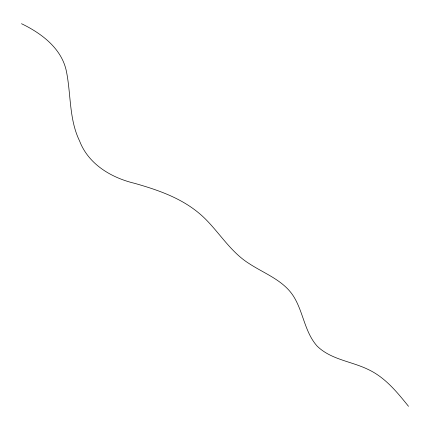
<?xml version="1.0" encoding="UTF-8"?>
<svg xmlns="http://www.w3.org/2000/svg" width="430" height="430" viewBox="0 0 430 430"><rect width="100%" height="100%" fill="white"/><g stroke="black" fill="none" stroke-linecap="round" stroke-linejoin="round"><path stroke-width="0.64" d="M21.5 23.698C41.404 33.266 61.705 48.391 66.397 71.283C71.1 94.439 68.977 119.169 79.577 140.954C88.483 164.292 111.306 177.746 134.579 183.32C156.762 189.614 179.24 197.262 197.445 211.904A98.921 98.921 0 0 1 205.443 219.042C220.198 233.818 231.292 252.544 249.378 263.746C264.686 273.738 283.52 280.338 293.668 296.496C303.37 312.11 304.639 332.024 317.087 346.053C330.772 359.534 351.02 361.238 367.714 369.252A69.053 69.053 0 0 1 376.755 374.288C389.429 382.652 399.062 394.611 408.5 406.302"/></g></svg>
